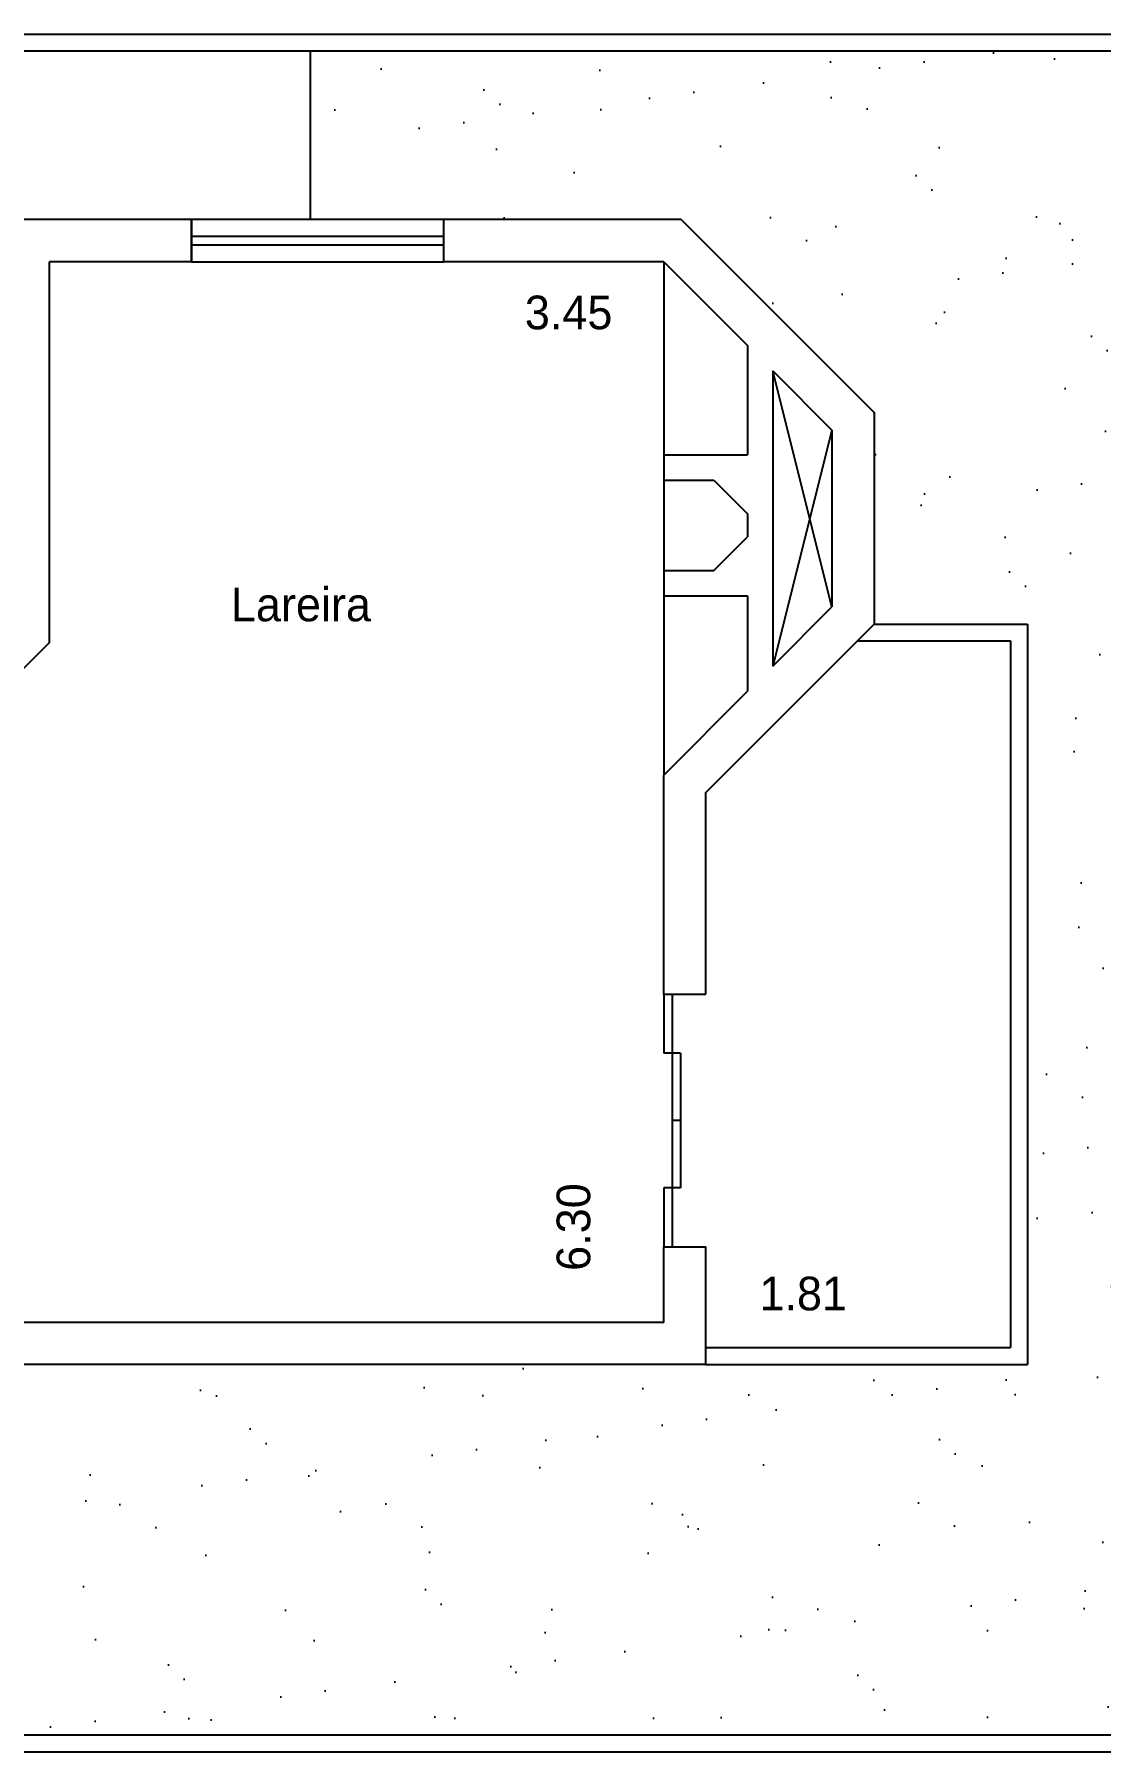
# Model space of a CAD drawing. Extents: x 2.5 to 46, y 0.5 to 35.7.
# Drawn here: x 24.65 to 30.99, y 13.51 to 23.71 of the extents above; entities that cross this region are included whole.
import ezdxf

# ---------------------------------------------------------------- set-up
doc = ezdxf.new("R2010")
doc.units = 0
doc.layers.get('0').update_dxf_attribs({"linetype": 'CONTINUOUS'})
doc.layers.get('DEFPOINTS').update_dxf_attribs({"linetype": 'CONTINUOUS'})
for name, color, linetype in [('BLOCO', 5, 'CONTINUOUS'), ('CINZA', 8, 'CONTINUOUS'), ('HACHURA', 1, 'CONTINUOUS'), ('JARDIM', 3, 'CONTINUOUS'), ('PAREDE', 7, 'CONTINUOUS')]:
    doc.layers.add(name, color=color, linetype=linetype)
doc.styles.add('PADRÃO', font='', dxfattribs={"height": 0.2})
doc.styles.get('PADRÃO').set_extended_font_data('AvantGarde Bk BT')
doc.dimstyles.new('PADRÃOS', dxfattribs={"dimtxt": 0.15, "dimasz": 0.1, "dimexe": 1.25, "dimexo": 0.625, "dimgap": 0.1, "dimtad": 0, "dimjust": 1, "dimzin": 1, "dimdsep": 46, "dimtxsty": 'PADRÃO', "dimcen": 2.5, "dimse1": 1, "dimse2": 1, "dimsd1": 1, "dimsd2": 1, "dimclrt": 1, "dimadec": 0, "dimazin": 0, "dimtfac": 1, "dimtdec": 4, "dimtmove": 0, "dimatfit": 3, "dimfxl": 1, "dimtolj": 1, "dimtzin": 0, "dimarcsym": 0})

# ---------------------------------------------------------------- blocks, each defined once
blk = doc.blocks.new('J15')
at = {"layer": 'BLOCO'}
for p, q in [((1.5, 0.25), (0, 0.25)), ((0, 0.25), (0, 0)), ((1.5, 0), (1.5, 0.25)), ((1.5, 0.15), (0, 0.15)), ((0, 0.1), (1.5, 0.1)), ((0, 0), (1.5, 0))]:
    blk.add_line(p, q, dxfattribs=at)
blk = doc.blocks.new('*D42')
at = {"layer": 'DEFPOINTS', "color": 0, "linetype": 'ByBlock', "ltscale": 0.015}
for p in [(144.612, 149.645), (148.059, 149.645), (144.612, 149.342)]:
    blk.add_point(p, dxfattribs=at)
at = {"color": 1, "linetype": 'ByBlock', "ltscale": 0.015, "insert": (147.494, 149.342), "char_height": 0.2, "attachment_point": 5, "style": 'PADRÃO'}
blk.add_mtext('\\A1;3.45', dxfattribs=at)
blk = doc.blocks.new('*D43')
at = {"layer": 'DEFPOINTS', "color": 0, "linetype": 'ByBlock', "ltscale": 0.015}
for p in [(147.524, 149.645), (148.059, 149.645), (148.059, 143.345)]:
    blk.add_point(p, dxfattribs=at)
at = {"color": 1, "linetype": 'ByBlock', "ltscale": 0.015, "insert": (147.524, 143.911), "char_height": 0.2, "attachment_point": 5, "rotation": 90, "style": 'PADRÃO'}
blk.add_mtext('\\A1;6.30', dxfattribs=at)
blk = doc.blocks.new('*D44')
at = {"layer": 'DEFPOINTS', "color": 0, "linetype": 'ByBlock', "ltscale": 0.015}
for p in [(148.059, 143.679), (140.159, 143.345), (148.059, 143.345)]:
    blk.add_point(p, dxfattribs=at)
at = {"color": 1, "linetype": 'ByBlock', "ltscale": 0.015, "insert": (140.738, 143.679), "char_height": 0.2, "attachment_point": 5, "style": 'PADRÃO'}
blk.add_mtext('\\A1;7.90', dxfattribs=at)
blk = doc.blocks.new('*D60')
at = {"layer": 'DEFPOINTS', "color": 0, "linetype": 'ByBlock', "ltscale": 0.015}
for p in [(150.121, 143.515), (148.309, 143.195), (150.121, 143.195)]:
    blk.add_point(p, dxfattribs=at)
at = {"color": 1, "linetype": 'ByBlock', "ltscale": 0.015, "insert": (148.888, 143.515), "char_height": 0.2, "attachment_point": 5, "style": 'PADRÃO'}
blk.add_mtext('\\A1;1.81', dxfattribs=at)

msp = doc.modelspace()

# ---------------------------------------------------------------- hatches: boundary and pattern name
at = {"layer": 'JARDIM', "ltscale": 0.015}
h = msp.add_hatch(dxfattribs=at)
h.set_pattern_fill('AR-SAND', color=256, scale=0.02, style=0)
h.set_pattern_definition([(37.5, (-119.6281, -132.93956), (-0.0320006, 0.9788265), [0, -0.77216, 0, -0.8636, 0, -0.8255]), (7.5, (-119.6281, -132.9396), (0.8990466, 1.43365), [0, -0.41656, 0, -0.69596, 0, -0.2667]), (327.5, (-120.2529, -132.93956), (1.5819847, 0.0028744), [0, -0.254, 0, -0.9144, 0, -1.1938]), (317.5, (-120.2529, -132.9396), (1.527113, 0.445859), [0, -0.127, 0, -0.59944, 0, -0.6858])])
h.paths.add_polyline_path([(17.888, 15.805), (15.72, 15.805), (15.22, 15.805), (14.781, 15.805), (14.796, 13.605), (17.888, 13.605)])
h.paths.add_polyline_path([(16.158, 14.499), (16.129, 14.456, 0.00023), (16.129, 14.456, 0.277622)], flags=16)
h.paths.add_polyline_path([(15.87, 14.967), (16.46, 14.96), (16.47, 14.971), (16.089, 15.393, -0.249412), (16.068, 15.416), (16.066, 15.418, 0.205008)], flags=16)
h.paths.add_polyline_path([(15.876, 14.877, 0.103484), (15.89, 14.882), (15.875, 14.88, 0.001072)], flags=16)
h.paths.add_polyline_path([(16.915, 14.515, -0.015246), (16.912, 14.517), (16.499, 14.958), (16.47, 14.938), (16.487, 14.953), (16.116, 15.46, -0.109808), (16.363, 15.574, -0.010377), (16.363, 15.575), (16.367, 15.555, 0.614169), (16.433, 15.557), (16.429, 15.595, -0.075428), (16.434, 15.585, -0.247078), (16.973, 15.365, 1.028456), (16.975, 15.279), (17.012, 15.305, 0.038636), (17.014, 15.311, -0.318335), (16.995, 14.588, 0.003027), (16.995, 14.589), (16.976, 14.603, 0.807593), (16.912, 14.517)], flags=16)
h.paths.add_polyline_path([(36.616, 23.605), (34.132, 23.605), (34.144, 23.496, -0.244077), (35.215, 23.074), (34.277, 22.25), (34.284, 22.244), (35.307, 22.936, 0.038636), (35.311, 22.948, -0.312433), (35.289, 21.525, -0.0175), (35.289, 21.522, -0.318335), (35.27, 20.8, 0.003027), (35.269, 20.801), (35.25, 20.815, 0.807593), (35.187, 20.729), (35.189, 20.726, -0.015246), (35.187, 20.729), (34.815, 21.126, -0.041296), (34.622, 21.053), (34.324, 20.736, -0.12734), (34.167, 21.007, -0.135987), (33.541, 21.239), (33.506, 21.186, -0.032559), (33.562, 21.128, 1.028456), (33.563, 21.042), (33.6, 21.067, 0.038636), (33.603, 21.074, -0.318335), (33.584, 20.351, 0.003027), (33.583, 20.352), (33.564, 20.366, 0.807593), (33.501, 20.28), (33.503, 20.278, -0.015246), (33.501, 20.28), (33.088, 20.721), (33.058, 20.7), (33.084, 20.723), (33.019, 21.347, -0.214575), (33.506, 21.186), (33.598, 21.324, 0.889994), (33.403, 21.355, -0.168515), (33.034, 22.086), (33.064, 22.09, 0.795547), (33.023, 22.231, 0.00001), (33.023, 22.231, -0.211741), (33.418, 23.165, 0.020722), (33.419, 23.159), (34.224, 22.269), (34.227, 22.273), (33.516, 23.248, -0.109808), (34.009, 23.475, -0.010377), (34.009, 23.478), (34.018, 23.436, 0.614169), (34.15, 23.441), (34.132, 23.605), (26.292, 23.605), (26.292, 22.605), (27.084, 22.605), (28.494, 22.605), (29.641, 21.459), (29.641, 20.202), (30.552, 20.202), (30.552, 15.805), (28.641, 15.805), (23.477, 15.805), (21.977, 15.805), (18.038, 15.805), (18.038, 13.605), (36.616, 13.605)])

# ---------------------------------------------------------------- linework, layer by layer
at = {"layer": 'BLOCO', "ltscale": 0.015}
for p, q in [((28.391, 18.004), (28.391, 17.654)), ((28.441, 18.004), (28.441, 16.504)), ((28.491, 17.654), (28.391, 17.654)), ((28.491, 17.654), (28.491, 16.854)), ((28.491, 17.254), (28.441, 17.254)), ((28.491, 16.854), (28.391, 16.854)), ((28.391, 16.854), (28.391, 16.504))]:
    msp.add_line(p, q, dxfattribs=at)
at = {"layer": 'CINZA', "ltscale": 0.015}
for p, q in [((26.292, 22.605), (26.292, 23.605)), ((29.641, 20.202), (30.552, 20.202)), ((30.552, 20.202), (30.552, 15.805)), ((29.541, 20.102), (30.452, 20.102)), ((30.452, 20.102), (30.452, 15.905)), ((28.641, 15.905), (30.452, 15.905)), ((28.641, 15.805), (30.552, 15.805))]:
    msp.add_line(p, q, dxfattribs=at)
at = {"layer": 'PAREDE', "ltscale": 0.015}
for p, q in [((25.584, 22.605), (24.064, 22.605)), ((25.584, 22.355), (25.584, 22.605)), ((28.494, 22.605), (27.084, 22.605)), ((27.084, 22.355), (27.084, 22.605)), ((28.494, 22.605), (29.641, 21.459)), ((24.741, 20.093), (24.741, 22.355)), ((25.584, 22.355), (24.741, 22.355)), ((28.391, 22.355), (27.084, 22.355)), ((28.391, 22.355), (28.889, 21.857)), ((28.391, 22.355), (28.391, 19.305)), ((28.889, 21.857), (28.889, 21.208)), ((29.039, 21.707), (29.039, 19.953)), ((29.039, 21.707), (29.391, 21.355)), ((29.391, 20.305), (29.039, 21.707)), ((29.641, 21.459), (29.641, 20.202)), ((29.391, 21.355), (29.039, 19.953)), ((29.391, 21.355), (29.391, 20.305)), ((28.391, 21.208), (28.889, 21.208)), ((28.391, 21.058), (28.689, 21.058)), ((28.689, 21.058), (28.889, 20.858)), ((28.889, 20.858), (28.889, 20.721)), ((28.689, 20.521), (28.889, 20.721)), ((28.391, 20.521), (28.689, 20.521)), ((28.391, 20.371), (28.889, 20.371)), ((28.889, 20.371), (28.889, 19.803)), ((29.039, 19.953), (29.391, 20.305)), ((28.641, 19.202), (29.641, 20.202)), ((24.741, 20.093), (23.953, 19.305)), ((28.391, 19.305), (28.889, 19.803)), ((28.391, 18.004), (28.391, 19.305)), ((28.641, 18.004), (28.641, 19.202)), ((28.391, 18.004), (28.641, 18.004)), ((28.391, 16.055), (28.391, 16.504)), ((28.391, 16.504), (28.641, 16.504)), ((28.641, 15.805), (28.641, 16.504)), ((28.391, 16.055), (23.477, 16.055)), ((28.641, 15.805), (23.477, 15.805))]:
    msp.add_line(p, q, dxfattribs=at)
at = {"layer": 'PAREDE'}
msp.add_lwpolyline([(2.516, 13.505), (36.716, 13.505), (36.716, 23.705), (2.516, 23.705)], close=True, dxfattribs=at)
msp.add_lwpolyline([(18.038, 13.605), (36.616, 13.605), (36.616, 23.605), (2.616, 23.605), (2.616, 13.605), (17.888, 13.605)], dxfattribs=at)

# ---------------------------------------------------------------- block references
at = {"layer": 'PAREDE', "ltscale": 0.015}
msp.add_blockref('J15', (25.584, 22.355), dxfattribs=at)

# ---------------------------------------------------------------- texts
at = {"layer": 'HACHURA', "ltscale": 0.015, "style": 'PADRÃO'}
msp.add_text('Lareira', height=0.2, dxfattribs=at).set_placement((25.819, 20.219))

# ---------------------------------------------------------------- dimensions: what is measured, and where the dimension line sits
at = {"layer": 'CINZA', "ltscale": 0.015}
dim = msp.add_linear_dim(base=(30.452, 16.225), p1=(28.641, 15.905), p2=(30.452, 15.905), dimstyle='PADRÃOS', dxfattribs=at)
dim.commit()
dim.dimension.update_dxf_attribs({"geometry": '*D60', "text_midpoint": (29.22, 16.225), "insert": (-119.668, -127.29)})
at = {"layer": 'HACHURA', "ltscale": 0.015}
for base, p1, p2, picture, middle in [((24.944, 22.052), (28.391, 22.355), (24.944, 22.355), '*D42', (27.826, 22.052)), ((28.391, 16.39), (20.491, 16.055), (28.391, 16.055), '*D44', (21.07, 16.39))]:
    dim = msp.add_linear_dim(base=base, p1=p1, p2=p2, dimstyle='PADRÃOS', dxfattribs=at)
    dim.commit()
    dim.dimension.update_dxf_attribs({"geometry": picture, "text_midpoint": middle, "insert": (-119.668, -127.29)})
dim = msp.add_linear_dim(base=(27.856, 22.355), p1=(28.391, 16.055), p2=(28.391, 22.355), angle=90, dimstyle='PADRÃOS', dxfattribs=at)
dim.commit()
dim.dimension.update_dxf_attribs({"geometry": '*D43', "text_midpoint": (27.856, 16.622), "insert": (-119.668, -127.29)})

doc.saveas('drawing.dxf')
